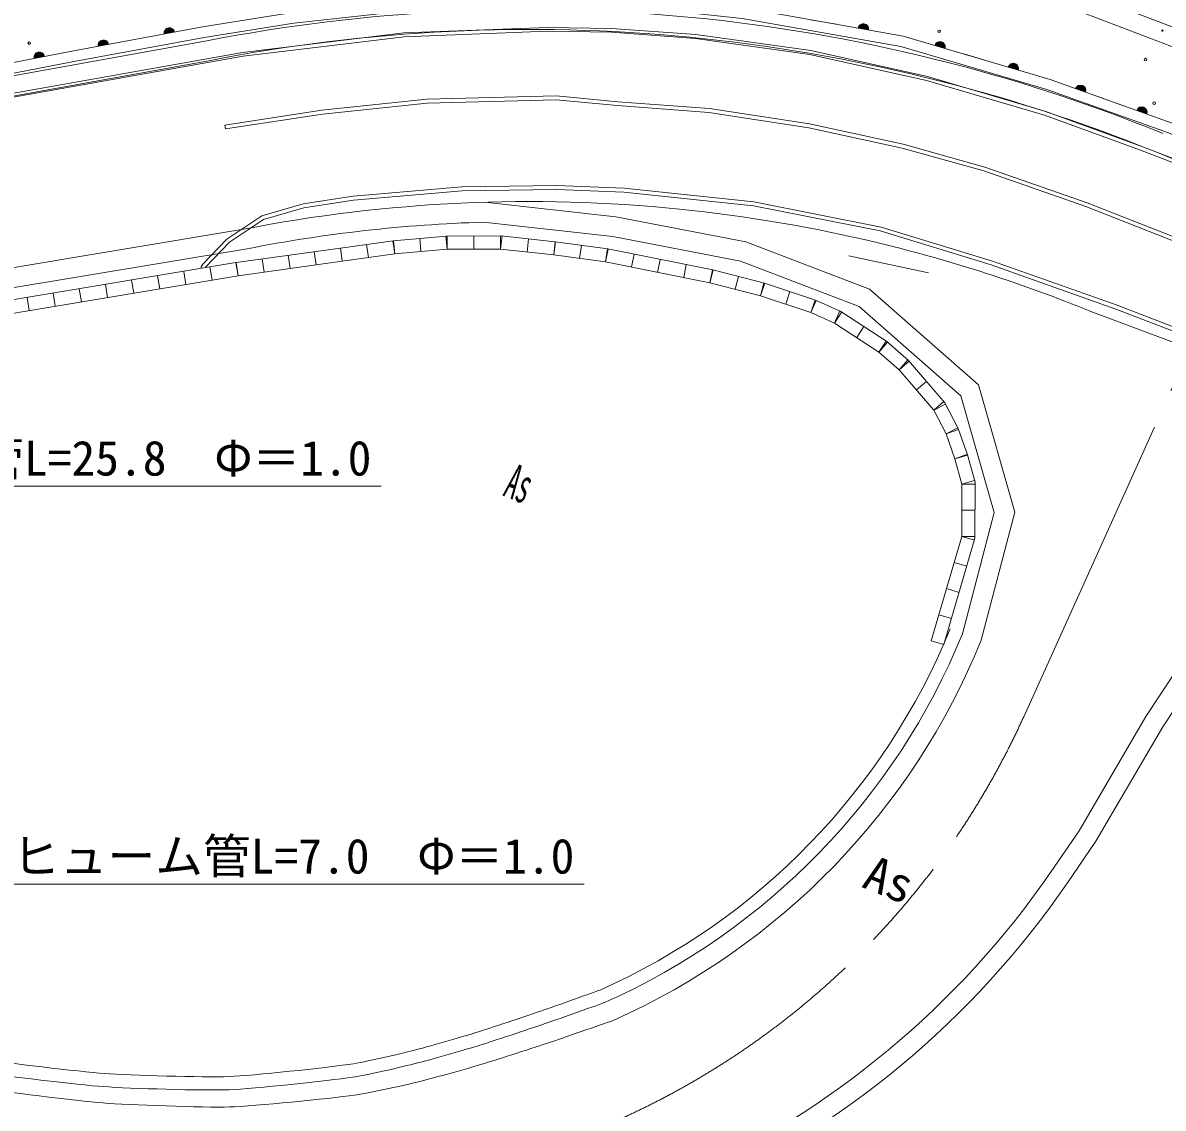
# Model space of a CAD drawing. Units: millimetres, scale not verified. Extents: x 40000 to 680000, y 20000 to 380000.
# Drawn here: x 286781 to 329847, y 271152 to 312145 of the extents above; entities that cross this region are included whole.
import ezdxf
from ezdxf.enums import TextEntityAlignment as Align

# ---------------------------------------------------------------- set-up
doc = ezdxf.new("R2010")
doc.units = ezdxf.units.MM
doc.header["$LTSCALE"] = 1000
doc.linetypes.add('CHAIN', pattern=[18.5, 12, -1.5, 3.5, -1.5])
for name, color, linetype, lineweight in [('M-BGD', 7, 'Continuous', 13), ('M-BMK', 2, 'CHAIN', 13), ('M-TTL', 2, 'Continuous', 140)]:
    doc.layers.add(name, color=color, linetype=linetype, lineweight=lineweight)
doc.styles.add('ＭＳ ゴシック', font='')
doc.styles.get('ＭＳ ゴシック').set_extended_font_data('MS Gothic')

msp = doc.modelspace()

# ---------------------------------------------------------------- hatches: boundary and pattern name
at = {"layer": 'M-BGD'}
h = msp.add_hatch(dxfattribs=at)
h.set_pattern_fill('USER', color=256, style=0, pattern_type=2)
h.set_pattern_definition([(22.9998, (60262, 225474), (-1562.914, 3682.024), [])])
h.paths.add_polyline_path([(328615, 301197), (327303, 301709), (328550, 301059)])

# ---------------------------------------------------------------- linework, layer by layer
for p, q in [((316525, 312263), (317510, 312089)), ((259287, 305236), (293729, 311464)), ((322322, 310967), (323281, 310684)), ((259426, 304499), (293868, 310727)), ((328354, 309015), (327412, 309351)), ((294410, 308284), (294432, 308136)), ((329564, 307267), (361983, 294075)), ((304212, 305368), (309181, 304816)), ((304182, 304617), (309069, 304074)), ((314091, 303870), (309181, 304816)), ((260578, 298611), (295115, 304348)), ((302804, 303593), (302760, 304091)), ((302804, 303593), (302803, 304093)), ((303814, 303596), (303812, 304096)), ((304823, 303599), (304822, 304099)), ((304823, 303599), (304878, 304096)), ((313885, 303146), (309069, 304074)), ((298773, 303637), (294844, 303089)), ((298842, 303142), (298773, 303637)), ((298842, 303142), (298773, 303637)), ((299834, 303280), (299766, 303775)), ((300827, 303417), (300758, 303913)), ((300827, 303417), (300783, 303915)), ((301815, 303505), (301771, 304003)), ((305826, 303488), (305881, 303985)), ((306829, 303378), (306883, 303875)), ((306829, 303378), (306896, 303873)), ((307809, 303245), (307876, 303740)), ((314091, 303870), (318762, 302086)), ((260701, 297871), (295259, 303611)), ((295895, 302731), (295826, 303226)), ((296877, 302868), (296808, 303363)), ((297860, 303005), (297790, 303500)), ((308789, 303112), (308857, 303607)), ((308789, 303112), (308887, 303602)), ((309773, 302915), (309871, 303406)), ((310756, 302719), (310854, 303209)), ((317972, 303350), (320989, 302708)), ((292940, 302265), (292858, 302758)), ((293501, 302901), (293575, 303025)), ((293926, 302429), (293844, 302923)), ((294913, 302594), (294830, 303087)), ((294913, 302594), (294844, 303089)), ((294913, 302594), (298842, 303142)), ((311740, 302523), (311838, 303013)), ((312723, 302326), (312821, 302817)), ((312723, 302326), (312847, 302811)), ((313885, 303146), (318368, 301433)), ((290968, 301936), (290886, 302430)), ((291954, 302101), (291872, 302594)), ((313683, 302081), (313807, 302566)), ((288009, 301443), (287927, 301936)), ((288996, 301608), (288913, 302101)), ((289982, 301772), (289900, 302265)), ((314643, 301836), (314767, 302321)), ((314643, 301836), (314803, 302310)), ((315593, 301517), (315752, 301991)), ((318762, 302086), (322868, 298472)), ((287023, 301279), (286941, 301772)), ((316542, 301198), (316701, 301672)), ((316542, 301198), (316743, 301656)), ((317434, 300807), (317635, 301265)), ((317434, 300807), (317709, 301225)), ((318368, 301433), (322207, 298054)), ((342101, 295641), (327114, 301246)), ((318272, 300256), (318547, 300674)), ((319110, 299706), (319385, 300123)), ((319110, 299706), (319438, 300083)), ((319876, 299042), (320203, 299420)), ((319876, 299042), (320255, 299368)), ((320531, 298279), (320910, 298604)), ((324239, 293663), (322868, 298472)), ((323462, 293654), (322207, 298054)), ((321186, 297515), (321565, 297841)), ((321186, 297515), (321630, 297744)), ((321647, 296619), (322092, 296847)), ((321647, 296619), (322118, 296787)), ((321981, 295682), (322452, 295850)), ((321981, 295682), (322463, 295815)), ((322245, 294726), (322727, 294858)), ((322245, 294726), (322745, 294724)), ((322242, 293737), (322742, 293736)), ((323462, 293654), (322264, 289062)), ((324239, 293663), (322978, 288825)), ((322240, 292749), (322740, 292748)), ((322240, 292749), (322720, 292609)), ((321951, 291762), (322431, 291622)), ((321663, 290775), (322143, 290635)), ((329195, 285951), (331949, 290124)), ((321374, 289788), (321854, 289648)), ((329832, 285555), (332546, 289667)), ((321085, 288801), (321565, 288661)), ((329195, 285951), (326673, 281634)), ((329832, 285555), (327307, 281232)), ((326673, 281634), (325616, 280094)), ((327307, 281232), (326235, 279670))]:
    msp.add_line(p, q, dxfattribs=at)
for points in [[(331161, 311629), (327186, 313136), (322346, 314493), (316064, 315947), (311392, 316317), (305743, 316880), (300666, 316576)], [(351135, 307394), (335731, 308927), (331199, 310866), (326967, 312470), (322173, 313815), (315957, 315253), (311330, 315620), (305730, 316178), (300421, 315860), (295764, 315292), (278807, 311773), (270041, 310101)], [(270143, 307579), (279214, 309251), (288573, 311067), (293566, 311987), (296968, 312531), (301583, 313037), (308031, 313152), (311268, 312998), (314006, 312707), (320030, 311644), (325573, 310007), (330192, 308360), (334793, 306346)], [(334793, 306346), (330192, 308360), (325573, 310007), (320030, 311644), (314006, 312707), (311268, 312998), (308031, 313152), (301583, 313037), (296968, 312531), (293566, 311987), (288573, 311067), (279214, 309251), (270143, 307579)], [(270216, 307185), (279288, 308858), (288648, 310674), (293634, 311593), (297021, 312135), (301608, 312638), (308025, 312752), (311238, 312599), (313950, 312311), (319938, 311254), (325449, 309626), (330045, 307988), (334633, 305979)], [(306592, 311972), (301174, 311765), (295079, 311028), (270000, 306569), (261417, 305004), (256475, 304137), (251494, 303384), (246667, 302806), (243800, 302553)], [(306598, 311823), (301186, 311615), (295101, 310880), (270027, 306421), (261443, 304857), (256499, 303988), (251514, 303235), (246682, 302657), (243813, 302404)], [(439807, 275475), (437654, 275268), (434341, 274907), (430418, 274765), (425867, 274814), (421207, 275250), (416013, 275921), (411084, 276757), (405991, 277843), (400730, 279268), (395100, 281090), (388022, 283759), (366124, 292469), (346576, 300287), (339159, 303305), (333353, 305662), (328987, 307335), (325365, 308656), (320909, 309969), (316508, 310953), (312182, 311556), (309008, 311786), (306590, 311823)], [(439793, 275624), (437639, 275417), (434331, 275056), (430416, 274915), (425875, 274964), (421223, 275399), (416036, 276069), (411112, 276904), (406026, 277989), (400773, 279412), (395150, 281232), (388076, 283899), (366180, 292608), (346632, 300426), (339215, 303444), (333408, 305802), (329040, 307475), (325412, 308799), (320947, 310114), (316535, 311100), (312197, 311705), (309014, 311936), (306592, 311972)], [(294410, 308284), (298076, 308846), (302043, 309266), (306926, 309387), (309252, 309166), (312711, 308909), (316495, 308328), (320022, 307559), (323113, 306696), (326980, 305345), (331657, 303505)], [(294432, 308136), (298095, 308697), (302053, 309116), (306920, 309237), (309239, 309016), (312694, 308760), (316467, 308181), (319986, 307414), (323069, 306552), (326928, 305205), (331602, 303365)], [(306932, 306004), (303366, 305953), (299256, 305592), (297367, 305309), (295809, 304854), (294486, 303973), (293575, 303025)], [(306934, 305854), (303374, 305803), (299273, 305443), (297400, 305162), (295873, 304716), (294583, 303857), (293683, 302921)], [(440313, 272540), (424243, 270461), (418486, 269686), (416283, 269517), (413021, 269715), (409111, 270231), (405566, 271040), (402059, 272083), (397698, 273502), (393556, 275046), (365706, 286430), (348716, 293275), (333050, 299410), (328053, 301335), (323354, 303002), (319162, 304286), (314370, 305236), (309476, 305748), (306934, 305854)], [(440294, 272688), (424224, 270609), (418471, 269835), (416282, 269668), (413035, 269865), (409137, 270379), (405605, 271185), (402104, 272226), (397748, 273644), (393611, 275185), (365762, 286569), (348772, 293414), (333104, 299550), (328105, 301476), (323401, 303144), (319199, 304432), (314392, 305385), (309487, 305898), (306940, 306004)], [(298773, 303637), (300770, 303914), (302781, 304093), (304850, 304099), (306890, 303874), (308872, 303605), (312834, 302814), (314785, 302316), (316722, 301665), (317674, 301248), (319413, 300105), (320231, 299396), (321604, 297796), (322107, 296818), (322458, 295833), (322745, 294793), (322740, 292677), (321565, 288661)], [(298842, 303142), (300827, 303417), (302804, 303593), (304823, 303599), (306829, 303378), (308789, 303112), (312723, 302326), (314643, 301836), (316542, 301198), (317434, 300807), (319110, 299706), (319876, 299042), (321186, 297515), (321647, 296619), (321981, 295682), (322245, 294726), (322240, 292749), (321085, 288801)], [(294830, 303087), (278065, 300293), (274112, 299667)], [(294913, 302594), (278146, 299799), (274189, 299173)]]:
    msp.add_lwpolyline(points, dxfattribs=at)
for centre, radius in [((321381, 311823), 50), ((329815, 311851), 25), ((287025, 311381), 50), ((329178, 310755), 50), ((329503, 309109), 50)]:
    msp.add_circle(centre, radius, dxfattribs=at)
for centre, radius, start, end in [((305914, 249144), 63500, 84.46325, 101.06328), ((305914, 249144), 63500, 67.85838, 84.46325), ((292318, 311757), 200, 10.4426, 190.4426), ((292318, 311757), 200, 10.4426, 190.4426), ((292318, 311757), 175, 10.4426, 190.4426), ((292318, 311757), 150, 10.4426, 190.4426), ((292318, 311757), 125, 10.4426, 190.4426), ((292318, 311757), 100, 10.4426, 190.4426), ((292318, 311757), 75, 10.4426, 190.4426), ((292318, 311757), 50, 10.4426, 190.4426), ((305914, 249144), 62750, 84.46325, 101.06813), ((318524, 311910), 200, 349.9923, 169.9923), ((318524, 311910), 200, 349.9923, 169.9923), ((318524, 311910), 175, 349.9923, 169.9923), ((318524, 311910), 150, 349.9923, 169.9923), ((318524, 311910), 125, 349.9923, 169.9923), ((318524, 311910), 100, 349.9923, 169.9923), ((318524, 311910), 75, 349.9923, 169.9923), ((318524, 311910), 50, 349.9923, 169.9923), ((318524, 311910), 25, 349.9923, 169.9923), ((289822, 311297), 200, 10.4426, 190.4426), ((289822, 311297), 200, 10.4426, 190.4426), ((289822, 311297), 175, 10.4426, 190.4426), ((289822, 311297), 150, 10.4426, 190.4426), ((289822, 311297), 125, 10.4426, 190.4426), ((289822, 311297), 100, 10.4426, 190.4426), ((289822, 311297), 75, 10.4426, 190.4426), ((292318, 311757), 25, 10.4426, 190.4426), ((305914, 249144), 62750, 67.85838, 84.46325), ((321416, 311235), 200, 343.5413, 163.5413), ((321416, 311235), 200, 343.5413, 163.5413), ((321416, 311235), 175, 343.5413, 163.5413), ((321416, 311235), 150, 343.5413, 163.5413), ((287403, 310840), 200, 10.9806, 190.9806), ((287403, 310840), 200, 10.9806, 190.9806), ((287403, 310840), 175, 10.9806, 190.9806), ((287403, 310840), 150, 10.9806, 190.9806), ((287403, 310840), 125, 10.9806, 190.9806), ((287403, 310840), 100, 10.9806, 190.9806), ((289822, 311297), 50, 10.4426, 190.4426), ((289822, 311297), 25, 10.4426, 190.4426), ((321416, 311235), 125, 343.5413, 163.5413), ((321416, 311235), 100, 343.5413, 163.5413), ((321416, 311235), 75, 343.5413, 163.5413), ((321416, 311235), 50, 343.5413, 163.5413), ((321416, 311235), 25, 343.5413, 163.5413), ((287403, 310840), 75, 10.9806, 190.9806), ((287403, 310840), 50, 10.9806, 190.9806), ((287403, 310840), 25, 10.9806, 190.9806), ((324187, 310416), 200, 343.5413, 163.5413), ((324187, 310416), 200, 343.5413, 163.5413), ((324187, 310416), 175, 343.5413, 163.5413), ((324187, 310416), 150, 343.5413, 163.5413), ((324187, 310416), 125, 343.5413, 163.5413), ((324187, 310416), 100, 343.5413, 163.5413), ((324187, 310416), 75, 343.5413, 163.5413), ((324187, 310416), 50, 343.5413, 163.5413), ((324187, 310416), 25, 343.5413, 163.5413), ((326728, 309595), 200, 340.3783, 160.3783), ((326728, 309595), 200, 340.3783, 160.3783), ((326728, 309595), 175, 340.3783, 160.3783), ((326728, 309595), 150, 340.3783, 160.3783), ((326728, 309595), 125, 340.3783, 160.3783), ((326728, 309595), 100, 340.3783, 160.3783), ((326728, 309595), 75, 340.3783, 160.3783), ((326728, 309595), 50, 340.3783, 160.3783), ((326728, 309595), 25, 340.3783, 160.3783), ((329037, 308772), 200, 340.3783, 160.3783), ((329037, 308772), 200, 340.3783, 160.3783), ((329037, 308772), 175, 340.3783, 160.3783), ((329037, 308772), 150, 340.3783, 160.3783), ((329037, 308772), 125, 340.3783, 160.3783), ((329037, 308772), 100, 340.3783, 160.3783), ((329037, 308772), 75, 340.3783, 160.3783), ((329037, 308772), 50, 340.3783, 160.3783), ((329037, 308772), 25, 340.3783, 160.3783), ((305914, 249144), 56250, 84.2245, 101.0681), ((305914, 249144), 56250, 76.4095, 84.2245), ((305914, 249144), 55500, 91.7885, 101.0681), ((305914, 249144), 56250, 67.8584, 76.4095), ((298200, 298907), 25500, 294.0212, 337.7504), ((298200, 298907), 26000, 293.9832, 337.7504), ((298200, 298907), 26750, 293.9832, 337.8584), ((298200, 298907), 33250, 293.9832, 325.542), ((298200, 298907), 34000, 293.9832, 325.5347)]:
    msp.add_arc(centre, radius, start, end, dxfattribs=at)
for points, knots in [([(271069, 275352), (271531, 275247), (272919, 274935), (273382, 274831), (273845, 274728), (275236, 274419), (275700, 274318), (276166, 274217), (277564, 273917), (278031, 273820), (278500, 273722), (279907, 273432), (280378, 273345), (281319, 273171), (284143, 272655), (285089, 272517), (286035, 272379), (288884, 272033), (289837, 271966), (290782, 271899), (293624, 271812), (294570, 271848), (295506, 271883), (298304, 272189), (299233, 272320), (299722, 272389), (301167, 272726), (301646, 272847), (302128, 272968), (303560, 273382), (304034, 273529), (304512, 273676), (305933, 274152), (306406, 274314), (306880, 274477), (308298, 274979), (308768, 275152)], [0, 0, 0, 0, 1, 1, 1, 2, 2, 2, 3, 3, 3, 4, 4, 4, 5, 5, 5, 6, 6, 6, 7, 7, 7, 8, 8, 8, 9, 9, 9, 10, 10, 10, 11, 11, 11, 12, 12, 12, 12]), ([(278718, 274188), (279323, 274064), (280134, 273898), (280469, 273837), (281406, 273664), (284218, 273149), (285161, 273012), (286100, 272875), (288926, 272531), (289873, 272464), (290806, 272398), (293615, 272312), (294551, 272347), (295477, 272382), (298245, 272685), (299163, 272815), (299642, 272883), (301055, 273213), (301524, 273331), (302001, 273452), (303417, 273862), (303887, 274006), (304362, 274153), (305774, 274626), (306243, 274787), (306711, 274947), (308097, 275439), (308581, 275616)], [0, 0, 0, 0, 1, 1, 1, 2, 2, 2, 3, 3, 3, 4, 4, 4, 5, 5, 5, 6, 6, 6, 7, 7, 7, 8, 8, 8, 9, 9, 9, 9]), ([(270939, 274869), (271402, 274761), (272791, 274439), (273254, 274333), (273718, 274226), (275109, 273908), (275574, 273804), (276040, 273700), (277439, 273391), (277905, 273291), (278375, 273191), (279783, 272891), (280254, 272801), (281203, 272620), (284053, 272081), (285008, 271936), (285963, 271791), (288839, 271424), (289802, 271350), (290755, 271276), (293626, 271170), (294582, 271199), (295529, 271229), (298359, 271516), (299298, 271642), (299799, 271709), (301280, 272042), (301771, 272162), (302264, 272282), (303732, 272695), (304219, 272841), (304708, 272988), (306166, 273465), (306650, 273627), (307137, 273790), (308590, 274294), (309073, 274467)], [0, 0, 0, 0, 1, 1, 1, 2, 2, 2, 3, 3, 3, 4, 4, 4, 5, 5, 5, 6, 6, 6, 7, 7, 7, 8, 8, 8, 9, 9, 9, 10, 10, 10, 11, 11, 11, 12, 12, 12, 12])]:
    msp.add_open_spline(points, degree=3, knots=knots, dxfattribs=at)
at = {"layer": 'M-BMK'}
msp.add_line((324581, 285938), (332353, 303151), dxfattribs=at)
msp.add_arc((296801, 298559), 30512, 256.3232, 335.5672, dxfattribs=at)
at = {"layer": 'M-TTL', "lineweight": 13}
for p, q in [((277819, 294648), (300319, 294648)), ((286382, 279617), (307982, 279617))]:
    msp.add_line(p, q, dxfattribs=at)

# ---------------------------------------------------------------- texts
at = {"layer": 'M-BGD', "style": 'ＭＳ ゴシック', "width": 0.5}
msp.add_text('As', height=1320, rotation=338, dxfattribs=at).set_placement((304727, 293933), align=Align.BOTTOM_LEFT)
at = {"layer": 'M-BGD', "style": 'ＭＳ ゴシック'}
msp.add_text('As', height=1320, rotation=338, dxfattribs=at).set_placement((318275, 279149), align=Align.BOTTOM_LEFT)
at = {"layer": 'M-TTL', "style": 'ＭＳ ゴシック'}
for s, p in [('ヒューム管L=25.8\u3000Φ＝1.0', (277819, 294648)), ('ヒューム管L=7.0\u3000Φ＝1.0', (286382, 279617))]:
    msp.add_text(s, height=1320, dxfattribs=at).set_placement(p, align=Align.BOTTOM_LEFT)

doc.saveas('drawing.dxf')
